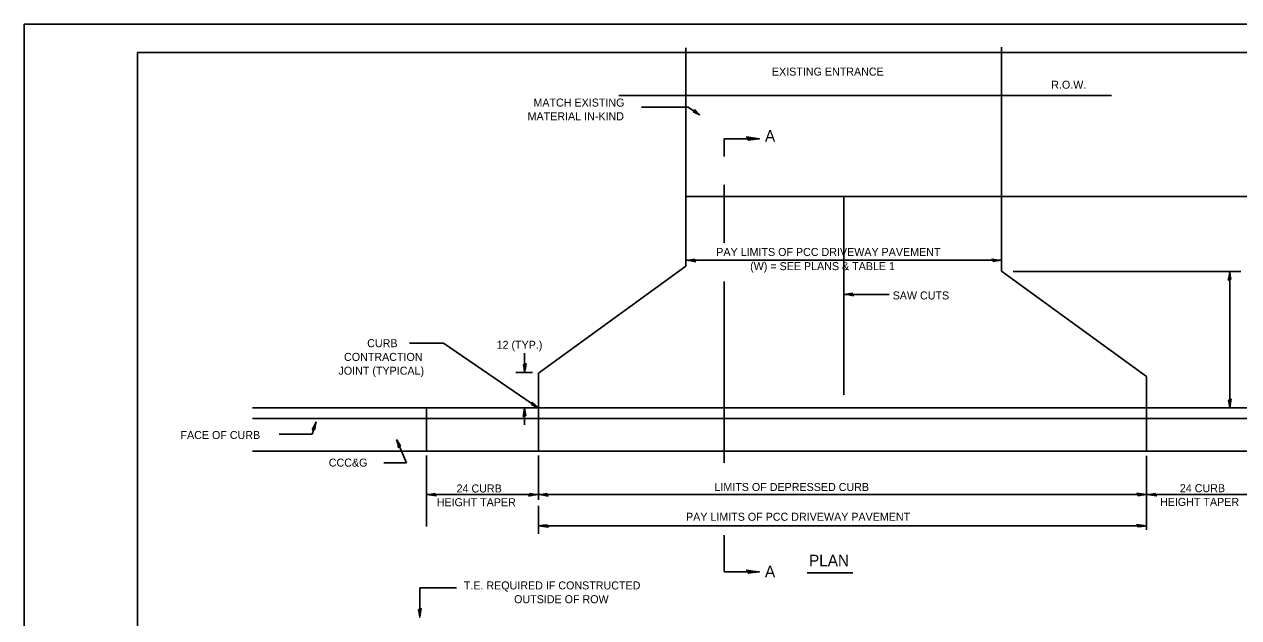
# Model space of a CAD drawing. Extents: x 0 to 2.83, y -0.07 to 1.83.
# Drawn here: x 0 to 1.789, y 0.96 to 1.833 of the extents above; entities that cross this region are included whole.
import ezdxf

# ---------------------------------------------------------------- set-up
doc = ezdxf.new("R2010")
doc.units = 0
for name, color, linetype in [('RD_Pr_Roadway_Dimensions', 7, 'Continuous'), ('RD_Pr_Roadway_Notes', 7, 'Continuous'), ('SH_General_Details', 7, 'Continuous'), ('SH_Printer_Plotting_Border', 7, 'Continuous'), ('STG_Traffic_Control', 7, 'Continuous')]:
    doc.layers.add(name, color=color, linetype=linetype)

msp = doc.modelspace()

# ---------------------------------------------------------------- linework, layer by layer
at = {"layer": 'RD_Pr_Roadway_Dimensions'}
for p, q in [((0.9746, 1.4775), (0.9746, 1.7283)), ((1.4396, 1.5799), (1.9716, 1.5801)), ((1.4396, 1.5799), (1.4396, 1.4698)), ((1.4396, 1.4859), (0.9746, 1.4859)), ((1.7919, 1.4695), (1.4567, 1.4695)), ((1.7756, 1.2687), (1.7756, 1.4695)), ((0.737, 1.349), (0.737, 1.3209)), ((0.7487, 1.3209), (0.724, 1.3209)), ((0.737, 1.2438), (0.737, 1.2687)), ((0.5924, 1.1985), (0.5924, 1.0942)), ((0.7573, 1.1985), (0.7573, 1.1335)), ((1.653, 1.1983), (1.653, 1.0889)), ((0.7573, 1.1409), (0.5924, 1.1409)), ((1.6657, 1.1409), (0.7573, 1.1409)), ((1.8218, 1.1409), (1.6657, 1.1409)), ((0.7573, 1.083), (0.7573, 1.1245)), ((1.653, 1.0949), (0.7573, 1.0949))]:
    msp.add_line(p, q, dxfattribs=at)
for points in [[(0.9875, 1.4857), (0.987, 1.4874), (0.9816, 1.4867), (0.9746, 1.4859), (0.9821, 1.4849), (0.9886, 1.4839), (0.9875, 1.4857), (0.9869, 1.4868), (0.9793, 1.4859), (0.9876, 1.4845), (0.9864, 1.486), (0.9829, 1.4858), (0.9862, 1.4854)], [(1.4268, 1.486), (1.4272, 1.4843), (1.4326, 1.4851), (1.4396, 1.4859), (1.4322, 1.4868), (1.4256, 1.4878), (1.4268, 1.486), (1.4273, 1.4849), (1.4349, 1.4859), (1.4266, 1.4872), (1.4279, 1.4857), (1.4313, 1.4859), (1.428, 1.4864)], [(1.7754, 1.4579), (1.7773, 1.4583), (1.7765, 1.4632), (1.7756, 1.4695), (1.7746, 1.4628), (1.7734, 1.4569), (1.7754, 1.4579), (1.7767, 1.4584), (1.7756, 1.4653), (1.7741, 1.4578), (1.7758, 1.4589), (1.7755, 1.462), (1.775, 1.459)], [(0.7372, 1.3325), (0.7353, 1.3322), (0.7361, 1.3272), (0.737, 1.3209), (0.7381, 1.3277), (0.7392, 1.3336), (0.7372, 1.3325), (0.7359, 1.332), (0.737, 1.3252), (0.7385, 1.3327), (0.7369, 1.3316), (0.7371, 1.3284), (0.7376, 1.3314)], [(1.7758, 1.2803), (1.7739, 1.2799), (1.7747, 1.275), (1.7756, 1.2687), (1.7766, 1.2754), (1.7778, 1.2813), (1.7758, 1.2803), (1.7745, 1.2798), (1.7756, 1.2729), (1.7771, 1.2804), (1.7754, 1.2793), (1.7757, 1.2762), (1.7762, 1.2792)], [(0.7369, 1.2571), (0.7388, 1.2575), (0.738, 1.2624), (0.737, 1.2687), (0.736, 1.262), (0.7349, 1.2561), (0.7369, 1.2571), (0.7381, 1.2576), (0.737, 1.2645), (0.7356, 1.257), (0.7372, 1.2581), (0.737, 1.2612), (0.7365, 1.2582)], [(0.6053, 1.1407), (0.6049, 1.1425), (0.5994, 1.1417), (0.5924, 1.1409), (0.5999, 1.14), (0.6065, 1.139), (0.6053, 1.1407), (0.6047, 1.1419), (0.5971, 1.1409), (0.6054, 1.1396), (0.6042, 1.1411), (0.6007, 1.1409), (0.6041, 1.1404)], [(0.7444, 1.1407), (0.7449, 1.1425), (0.7503, 1.1417), (0.7573, 1.1409), (0.7498, 1.14), (0.7433, 1.1389), (0.7444, 1.1407), (0.745, 1.1419), (0.7526, 1.1409), (0.7443, 1.1396), (0.7455, 1.1411), (0.749, 1.1409), (0.7457, 1.1404)], [(0.7702, 1.1407), (0.7697, 1.1425), (0.7643, 1.1417), (0.7573, 1.1409), (0.7648, 1.14), (0.7713, 1.1389), (0.7702, 1.1407), (0.7696, 1.1419), (0.762, 1.1409), (0.7703, 1.1396), (0.7691, 1.1411), (0.7656, 1.1409), (0.769, 1.1404)], [(1.6403, 1.1411), (1.6407, 1.1394), (1.6461, 1.1401), (1.6531, 1.141), (1.6457, 1.1419), (1.6391, 1.1429), (1.6403, 1.1411), (1.6408, 1.14), (1.6484, 1.141), (1.6401, 1.1423), (1.6414, 1.1408), (1.6449, 1.141), (1.6415, 1.1415)], [(1.6662, 1.1408), (1.6658, 1.1425), (1.6604, 1.1418), (1.6534, 1.141), (1.6608, 1.14), (1.6674, 1.139), (1.6662, 1.1408), (1.6657, 1.1419), (1.6581, 1.141), (1.6664, 1.1396), (1.6651, 1.1411), (1.6617, 1.1409), (1.665, 1.1405)], [(0.7702, 1.0948), (0.7697, 1.0965), (0.7643, 1.0958), (0.7573, 1.0949), (0.7648, 1.094), (0.7713, 1.093), (0.7702, 1.0948), (0.7696, 1.0959), (0.762, 1.0949), (0.7703, 1.0936), (0.7691, 1.0951), (0.7656, 1.0949), (0.769, 1.0944)], [(1.6401, 1.0951), (1.6406, 1.0934), (1.646, 1.0941), (1.653, 1.0949), (1.6455, 1.0959), (1.639, 1.0969), (1.6401, 1.0951), (1.6407, 1.094), (1.6483, 1.0949), (1.64, 1.0963), (1.6412, 1.0948), (1.6447, 1.095), (1.6414, 1.0954)]]:
    msp.add_lwpolyline(points, dxfattribs=at)
at = {"layer": 'RD_Pr_Roadway_Notes'}
for p, q in [((0.9093, 1.7115), (0.9781, 1.7115)), ((0.9781, 1.7115), (0.9948, 1.7002)), ((1.2071, 1.4358), (1.2742, 1.4358)), ((0.5674, 1.3641), (0.6174, 1.3641)), ((0.6174, 1.3641), (0.7573, 1.2684)), ((0.7478, 1.2751), (0.7472, 1.2735)), ((0.7472, 1.2735), (0.7516, 1.2713)), ((0.7478, 1.2751), (0.7476, 1.2739)), ((0.7476, 1.2739), (0.7538, 1.2708)), ((0.748, 1.2772), (0.7478, 1.2751)), ((0.7523, 1.273), (0.748, 1.2772)), ((0.7538, 1.2708), (0.7484, 1.2761)), ((0.7484, 1.2761), (0.7484, 1.2743)), ((0.7484, 1.2743), (0.7512, 1.2727)), ((0.7512, 1.2727), (0.7489, 1.2748)), ((0.7516, 1.2713), (0.7573, 1.2684)), ((0.7573, 1.2684), (0.7523, 1.273)), ((0.4238, 1.2299), (0.43, 1.2479)), ((0.4269, 1.2418), (0.424, 1.2366)), ((0.424, 1.2366), (0.426, 1.2369)), ((0.4286, 1.2439), (0.4249, 1.2372)), ((0.4249, 1.2372), (0.4266, 1.2378)), ((0.426, 1.2369), (0.4273, 1.2371)), ((0.426, 1.2369), (0.4278, 1.2368)), ((0.4275, 1.2408), (0.4261, 1.2381)), ((0.4266, 1.2378), (0.4275, 1.2408)), ((0.43, 1.2479), (0.4269, 1.2418)), ((0.4273, 1.2371), (0.4286, 1.2439)), ((0.4278, 1.2368), (0.4287, 1.2416)), ((0.4287, 1.2416), (0.43, 1.2479)), ((0.3754, 1.2299), (0.4238, 1.2299)), ((0.5628, 1.188), (0.5483, 1.2222)), ((0.5515, 1.2167), (0.5483, 1.2222)), ((0.5483, 1.2222), (0.5501, 1.2157)), ((0.5535, 1.2124), (0.55, 1.2183)), ((0.55, 1.2183), (0.5517, 1.2109)), ((0.5541, 1.2125), (0.5515, 1.2167)), ((0.5501, 1.2157), (0.5514, 1.2098)), ((0.5526, 1.2125), (0.5512, 1.2153)), ((0.5512, 1.2153), (0.5519, 1.2124)), ((0.5514, 1.2098), (0.5527, 1.2115)), ((0.5517, 1.2109), (0.5526, 1.2125)), ((0.5527, 1.2115), (0.5541, 1.2125)), ((0.5527, 1.2115), (0.5535, 1.2124)), ((0.5296, 1.188), (0.5628, 1.188)), ((1.153, 1.0257), (1.2206, 1.0257)), ((0.5826, 0.9605), (0.5826, 1.0036)), ((0.5826, 1.0036), (0.6367, 1.0036))]:
    msp.add_line(p, q, dxfattribs=at)
msp.add_lwpolyline([(0.9874, 1.7078), (0.9869, 1.7058), (0.9859, 1.7041), (0.9899, 1.7025), (0.9948, 1.7002), (0.9908, 1.7041)], close=True, dxfattribs=at)
for points in [[(1.22, 1.4356), (1.2196, 1.4374), (1.2141, 1.4366), (1.2071, 1.4358), (1.2146, 1.4349), (1.2211, 1.4338), (1.22, 1.4356), (1.2194, 1.4368), (1.2118, 1.4358), (1.2201, 1.4345), (1.2189, 1.436), (1.2154, 1.4358), (1.2188, 1.4353)], [(0.5828, 0.972), (0.5809, 0.9717), (0.5817, 0.9668), (0.5826, 0.9605), (0.5836, 0.9672), (0.5848, 0.9731), (0.5828, 0.972), (0.5815, 0.9715), (0.5826, 0.9647), (0.5841, 0.9722), (0.5825, 0.9711), (0.5827, 0.9679), (0.5832, 0.9709)]]:
    msp.add_lwpolyline(points, dxfattribs=at)
at = {"layer": 'SH_General_Details'}
for p, q in [((0, 1.8333), (0, 0)), ((2.8333, 1.8333), (0, 1.8333)), ((0.9746, 1.7283), (0.9746, 1.7986)), ((1.4396, 1.7283), (1.4396, 1.7997)), ((1.6015, 1.7283), (0.8759, 1.7283)), ((1.4396, 1.4698), (1.4396, 1.7283)), ((1.0309, 1.6387), (1.0309, 1.6648)), ((1.0309, 1.6648), (1.0828, 1.6648)), ((1.0309, 1.5117), (1.0309, 1.5968)), ((0.9746, 1.5799), (1.4396, 1.5799)), ((0.9746, 1.5799), (0.9746, 1.4775)), ((1.2071, 1.5799), (1.2071, 1.2881)), ((0.7573, 1.3197), (0.9746, 1.4775)), ((1.653, 1.3148), (1.4396, 1.4698)), ((1.0309, 1.188), (1.0309, 1.4546)), ((0.7573, 1.3197), (0.7573, 1.2687)), ((1.653, 1.3148), (1.653, 1.2687)), ((0.3362, 1.2687), (1.2344, 1.2687)), ((0.3362, 1.2532), (1.237, 1.2532)), ((0.5924, 1.2048), (0.5924, 1.2687)), ((0.7573, 1.2048), (0.7573, 1.2687)), ((2.1683, 1.2687), (1.2329, 1.2687)), ((2.167, 1.2532), (1.2329, 1.2532)), ((1.653, 1.2048), (1.653, 1.2687)), ((0.3362, 1.2048), (1.2421, 1.2048)), ((2.1645, 1.2048), (1.2329, 1.2048)), ((1.0309, 1.0272), (1.0309, 1.0815)), ((1.0309, 1.0272), (1.0828, 1.0272))]:
    msp.add_line(p, q, dxfattribs=at)
msp.add_lwpolyline([(0.1667, 1.7917), (2.7917, 1.7917), (2.7917, 0.0417), (0.1667, 0.0417)], close=True, dxfattribs=at)
at = {"layer": 'SH_Printer_Plotting_Border'}
msp.add_lwpolyline([(0, 0), (2.8333, 0), (2.8333, 1.8333), (0, 1.8333)], close=True, dxfattribs=at)
at = {"layer": 'STG_Traffic_Control'}
for points in [[(1.0657, 1.6651), (1.0662, 1.6628), (1.0735, 1.6638), (1.0828, 1.6648), (1.0729, 1.6661), (1.0641, 1.6675), (1.0657, 1.6651), (1.0664, 1.6635), (1.0766, 1.6649), (1.0655, 1.6666), (1.0671, 1.6647), (1.0718, 1.6649), (1.0673, 1.6655)], [(1.0657, 1.0275), (1.0663, 1.0251), (1.0735, 1.0261), (1.0828, 1.0272), (1.0729, 1.0285), (1.0641, 1.0298), (1.0657, 1.0275), (1.0664, 1.0259), (1.0766, 1.0272), (1.0655, 1.029), (1.0671, 1.027), (1.0718, 1.0273), (1.0673, 1.0279)]]:
    msp.add_lwpolyline(points, dxfattribs=at)

# ---------------------------------------------------------------- texts
at = {"layer": 'RD_Pr_Roadway_Dimensions'}
for s, height, p in [('PAY LIMITS OF PCC DRIVEWAY PAVEMENT', 0.011789, (1.0193, 1.4923)), ('(W) = SEE PLANS & TABLE 1', 0.011789, (1.0692, 1.4714)), ('12 (TYP.)', 0.01179, (0.6957, 1.3556)), ('24 CURB', 0.01179, (0.6368, 1.1441)), ('LIMITS OF DEPRESSED CURB', 0.011789, (1.0166, 1.1463)), ('24 CURB', 0.01179, (1.7022, 1.1445)), ('HEIGHT TAPER', 0.011789, (0.6075, 1.1239)), ('HEIGHT TAPER', 0.011789, (1.6729, 1.1243)), ('PAY LIMITS OF PCC DRIVEWAY PAVEMENT', 0.011789, (0.9747, 1.1025))]:
    msp.add_text(s, height=height, dxfattribs=at).set_placement(p)
at = {"layer": 'RD_Pr_Roadway_Notes'}
for s, height, p in [('EXISTING ENTRANCE', 0.011789, (1.1013, 1.7578)), ('R.O.W.', 0.01179, (1.5127, 1.7385)), ('MATCH EXISTING', 0.011789, (0.75, 1.7122)), ('MATERIAL IN-KIND', 0.011789, (0.7414, 1.692)), ('SAW CUTS', 0.01179, (1.2791, 1.4283)), ('CURB ', 0.01179, (0.5051, 1.358)), ('CONTRACTION', 0.011789, (0.471, 1.3378)), ('JOINT (TYPICAL)', 0.011789, (0.4628, 1.3175)), ('FACE OF CURB', 0.011789, (0.2301, 1.2228)), ('CCC&G', 0.01179, (0.4485, 1.1822)), ('PLAN', 0.01687, (1.1559, 1.0356)), ('T.E. REQUIRED IF CONSTRUCTED', 0.01179, (0.6474, 1.0014)), ('OUTSIDE OF ROW', 0.01179, (0.7215, 0.9811))]:
    msp.add_text(s, height=height, dxfattribs=at).set_placement(p)
at = {"layer": 'SH_General_Details'}
for p in [(1.091, 1.6606), (1.091, 1.0194)]:
    msp.add_text('A', height=0.0169, dxfattribs=at).set_placement(p)

doc.saveas('drawing.dxf')
